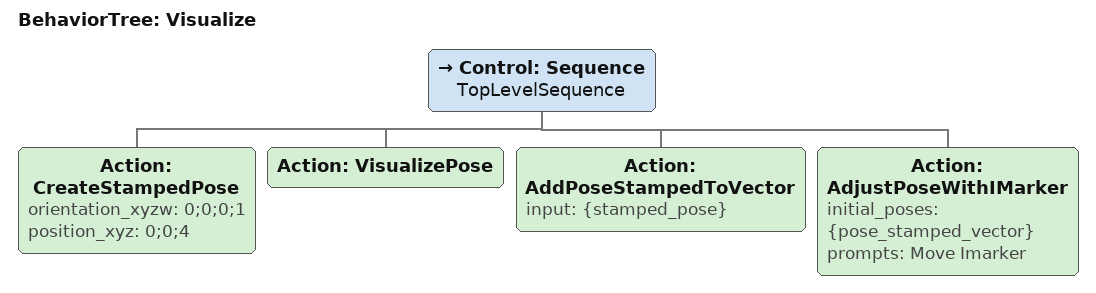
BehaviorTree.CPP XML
<root BTCPP_format="4" main_tree_to_execute="Visualize">
  <BehaviorTree ID="Visualize" _description="">
    <Control ID="Sequence" name="TopLevelSequence">
      <Action
        ID="CreateStampedPose"
        orientation_xyzw="0;0;0;1"
        position_xyz="0;0;4"
      />
      <Action ID="VisualizePose" />
      <Action ID="AddPoseStampedToVector" input="{stamped_pose}" />
      <Action
        ID="AdjustPoseWithIMarker"
        initial_poses="{pose_stamped_vector}"
        prompts="Move Imarker"
      />
    </Control>
  </BehaviorTree>
</root>
